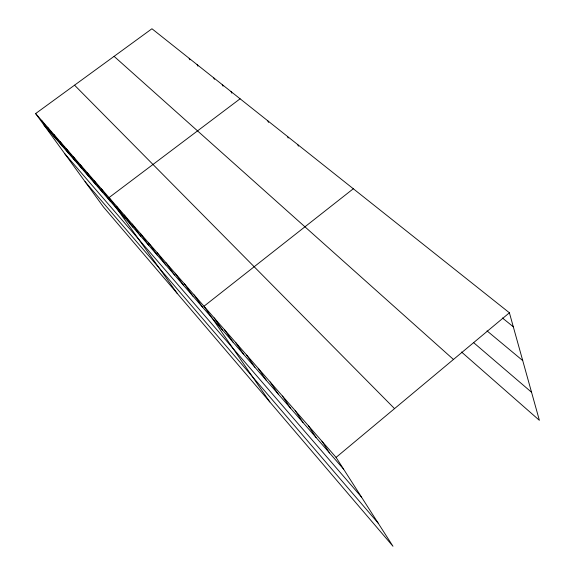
<?xml version="1.0" encoding="UTF-8"?>
<svg xmlns="http://www.w3.org/2000/svg" width="575" height="575" viewBox="0 0 575 575"><rect width="100%" height="100%" fill="white"/><g stroke="black" fill="none" stroke-linecap="round" stroke-linejoin="round"><path stroke-width="0.86" d="M336.073 457.405L509.4 312.786L151.944 28.75L35.621 113.57L103.5 207.036L392.969 546.25L336.073 457.405L35.621 113.57M353.309 188.758L203.981 306.238L269.797 401.911M240.098 98.799L109.042 197.592L177.366 293.588M502.399 317.982L513.295 326.765M487.025 330.877L522.718 360.575M473.541 342.578L531.552 392.251M461.517 352.001L539.379 420.318L509.4 312.786M114.087 56.35L453.459 359.461M74.549 85.186L394.543 408.624M44.052 125.17L343.505 469.006M64.91 153.892L361.431 496.994M85.086 181.671L378.17 523.142M41.522 120.319L49.967 131.97M53.741 134.298L62.229 146.043M47.56 127.226L56.027 138.927M66.549 148.961L75.081 160.799M60.066 141.543L68.576 153.338M80.004 164.364L88.564 176.281M73.198 156.565L81.736 168.446M94.156 180.55L102.731 192.546M86.99 172.356L95.558 184.316M101.502 188.959L110.084 200.991M116.56 206.188L125.149 218.292M124.265 215.014L132.861 227.139M140.314 233.371L148.889 245.547M132.185 224.07L140.767 236.224M148.659 242.93L157.227 255.12M157.241 252.748L165.794 264.96M166.067 262.847L174.599 275.066M175.138 273.233L183.648 285.459M184.474 283.913L192.956 296.147M194.084 294.918L202.537 307.143M214.18 317.903L222.539 330.115M224.688 329.928L232.997 342.118M235.52 342.333L243.771 354.488M246.697 355.12L254.883 367.245M258.232 368.323L266.34 380.406M270.149 381.958L278.171 393.99M282.462 396.046L290.382 408.013M295.183 410.607L303.003 422.503M308.344 425.673L316.049 437.482M321.971 441.262L329.54 452.971M189.139 58.305L189.937 59.807M197.117 64.652L197.915 66.154M213.67 77.797L214.461 79.328M222.259 84.626L223.042 86.157M231.064 91.619L231.84 93.164M267.77 120.786L268.525 122.36M287.45 136.419L288.19 138.007M297.685 144.555L298.418 146.151"/></g></svg>
